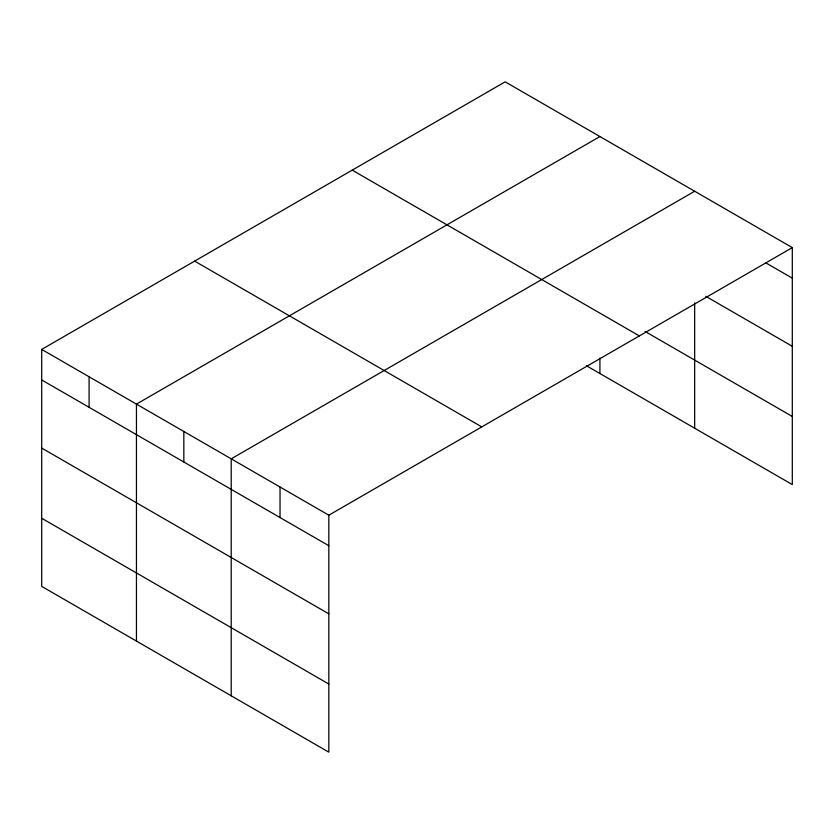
<?xml version="1.0" encoding="UTF-8"?>
<svg xmlns="http://www.w3.org/2000/svg" width="834" height="834" viewBox="0 0 834 834"><rect width="100%" height="100%" fill="white"/><g stroke="black" fill="none" stroke-linecap="round" stroke-linejoin="round"><path stroke-width="1.25" d="M41.7 349.415L328.836 515.193L328.836 752.164L41.7 586.385L41.7 349.415L505.164 81.836L792.3 247.615L792.3 484.585L586.385 365.699M599.917 136.547L136.453 404.125L136.453 641.096M694.67 191.247L231.216 458.825L231.216 695.796M328.836 515.193L792.3 247.615M765.675 262.783L792.3 278.149M705.762 296.32L792.3 346.277M645.036 331.442L792.3 416.468M352.219 170.136L639.355 335.914M194.645 261.115L481.781 426.893M41.7 379.95L328.836 545.728M41.7 448.077L328.836 613.855M41.7 518.258L328.836 684.036M694.67 302.909L694.67 428.217M599.917 358.088L599.917 373.517M280.026 487.014L280.026 517.549M183.834 431.47L183.834 462.015M89.082 376.77L89.082 407.305"/></g></svg>
